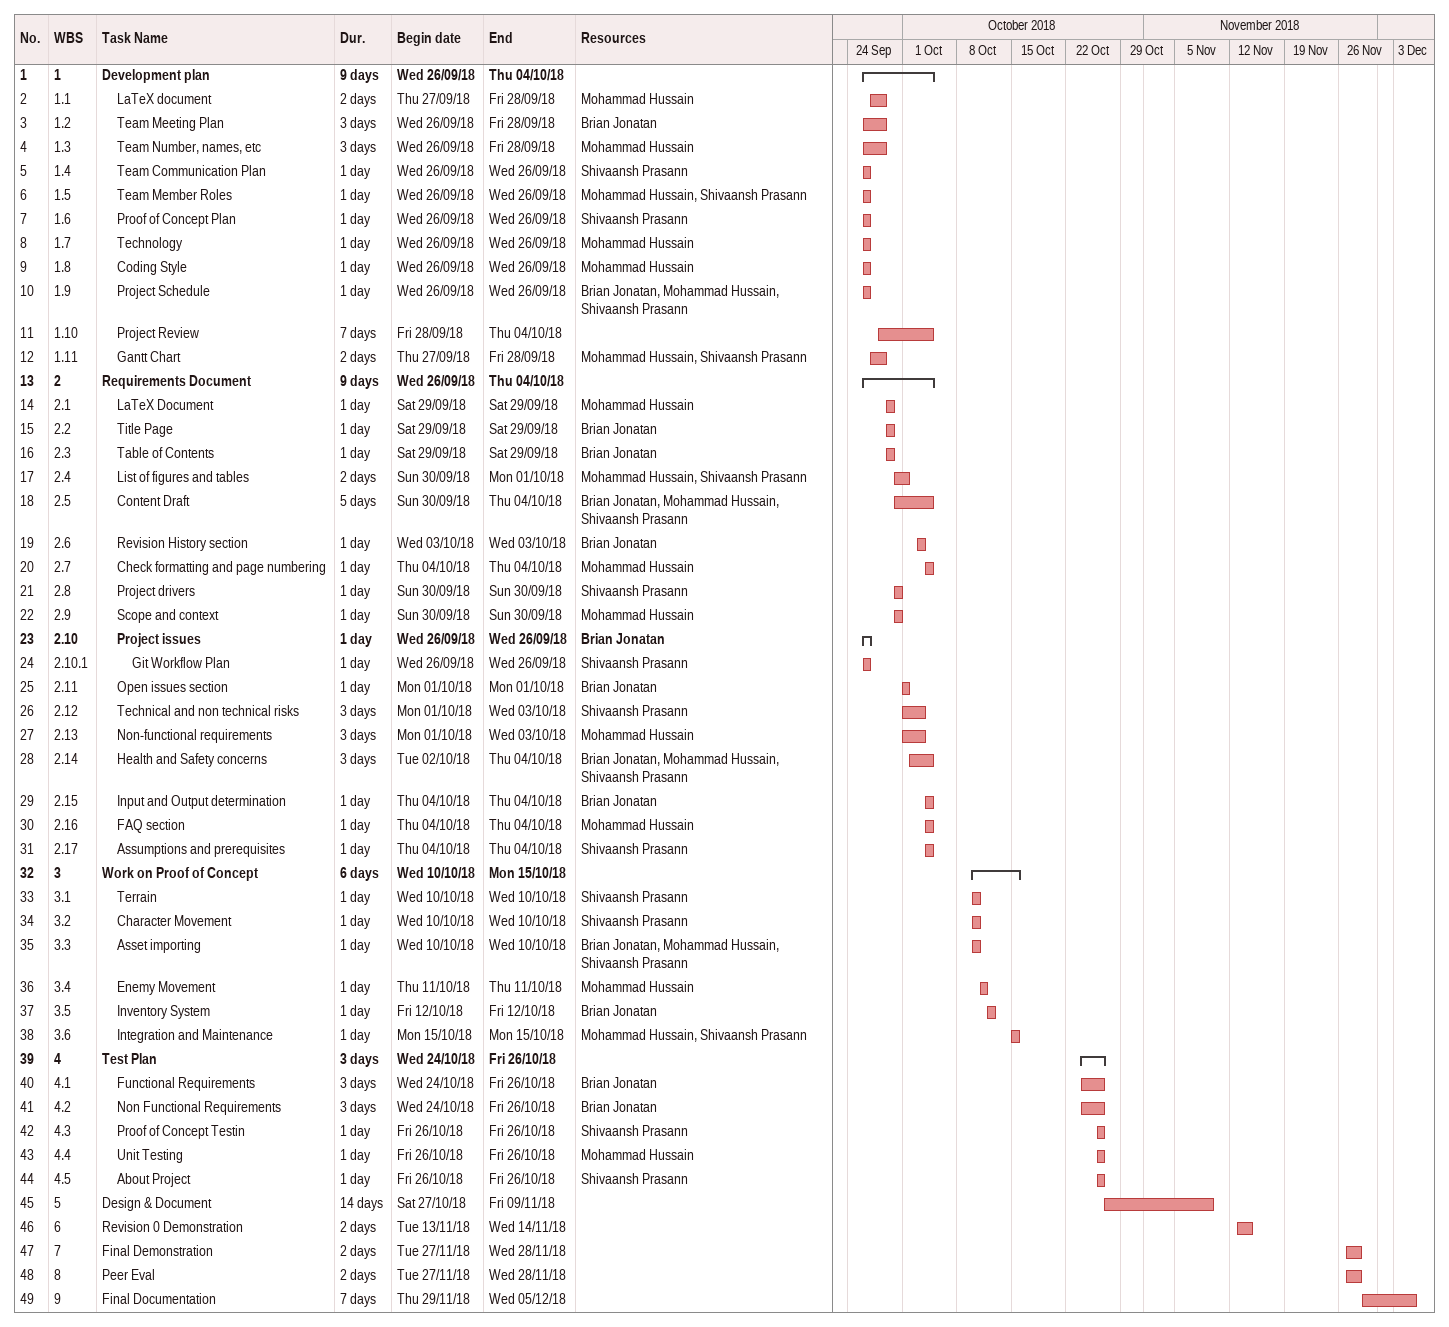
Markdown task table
| ID | WBS | Task | Duration | Start | Finish | Resources |
|---|---|---|---|---|---|---|
| 1 | 1 | **Development plan** | 9d | 2018-09-26 | 2018-10-04 |  |
| 2 | 1.1 | LaTeX document | 2d | 2018-09-27 | 2018-09-28 | Mohammad Hussain |
| 3 | 1.2 | Team Meeting Plan | 3d | 2018-09-26 | 2018-09-28 | Brian Jonatan |
| 4 | 1.3 | Team Number, names, etc | 3d | 2018-09-26 | 2018-09-28 | Mohammad Hussain |
| 5 | 1.4 | Team Communication Plan | 1d | 2018-09-26 | 2018-09-26 | Shivaansh Prasann |
| 6 | 1.5 | Team Member Roles | 1d | 2018-09-26 | 2018-09-26 | Mohammad Hussain, Shivaansh Prasann |
| 7 | 1.6 | Proof of Concept Plan | 1d | 2018-09-26 | 2018-09-26 | Shivaansh Prasann |
| 8 | 1.7 | Technology | 1d | 2018-09-26 | 2018-09-26 | Mohammad Hussain |
| 9 | 1.8 | Coding Style | 1d | 2018-09-26 | 2018-09-26 | Mohammad Hussain |
| 10 | 1.9 | Project Schedule | 1d | 2018-09-26 | 2018-09-26 | Brian Jonatan, Mohammad Hussain, Shivaansh Prasann |
| 11 | 1.10 | Project Review | 7d | 2018-09-28 | 2018-10-04 |  |
| 12 | 1.11 | Gantt Chart | 2d | 2018-09-27 | 2018-09-28 | Mohammad Hussain, Shivaansh Prasann |
| 13 | 2 | **Requirements Document** | 9d | 2018-09-26 | 2018-10-04 |  |
| 14 | 2.1 | LaTeX Document | 1d | 2018-09-29 | 2018-09-29 | Mohammad Hussain |
| 15 | 2.2 | Title Page | 1d | 2018-09-29 | 2018-09-29 | Brian Jonatan |
| 16 | 2.3 | Table of Contents | 1d | 2018-09-29 | 2018-09-29 | Brian Jonatan |
| 17 | 2.4 | List of figures and tables | 2d | 2018-09-30 | 2018-10-01 | Mohammad Hussain, Shivaansh Prasann |
| 18 | 2.5 | Content Draft | 5d | 2018-09-30 | 2018-10-04 | Brian Jonatan, Mohammad Hussain, Shivaansh Prasann |
| 19 | 2.6 | Revision History section | 1d | 2018-10-03 | 2018-10-03 | Brian Jonatan |
| 20 | 2.7 | Check formatting and page numbering | 1d | 2018-10-04 | 2018-10-04 | Mohammad Hussain |
| 21 | 2.8 | Project drivers | 1d | 2018-09-30 | 2018-09-30 | Shivaansh Prasann |
| 22 | 2.9 | Scope and context | 1d | 2018-09-30 | 2018-09-30 | Mohammad Hussain |
| 23 | 2.10 | **Project issues** | 1d | 2018-09-26 | 2018-09-26 | Brian Jonatan |
| 24 | 2.10.1 | Git Workflow Plan | 1d | 2018-09-26 | 2018-09-26 | Shivaansh Prasann |
| 25 | 2.11 | Open issues section | 1d | 2018-10-01 | 2018-10-01 | Brian Jonatan |
| 26 | 2.12 | Technical and non technical risks | 3d | 2018-10-01 | 2018-10-03 | Shivaansh Prasann |
| 27 | 2.13 | Non-functional requirements | 3d | 2018-10-01 | 2018-10-03 | Mohammad Hussain |
| 28 | 2.14 | Health and Safety concerns | 3d | 2018-10-02 | 2018-10-04 | Brian Jonatan, Mohammad Hussain, Shivaansh Prasann |
| 29 | 2.15 | Input and Output determination | 1d | 2018-10-04 | 2018-10-04 | Brian Jonatan |
| 30 | 2.16 | FAQ section | 1d | 2018-10-04 | 2018-10-04 | Mohammad Hussain |
| 31 | 2.17 | Assumptions and prerequisites | 1d | 2018-10-04 | 2018-10-04 | Shivaansh Prasann |
| 32 | 3 | **Work on Proof of Concept** | 6d | 2018-10-10 | 2018-10-15 |  |
| 33 | 3.1 | Terrain | 1d | 2018-10-10 | 2018-10-10 | Shivaansh Prasann |
| 34 | 3.2 | Character Movement | 1d | 2018-10-10 | 2018-10-10 | Shivaansh Prasann |
| 35 | 3.3 | Asset importing | 1d | 2018-10-10 | 2018-10-10 | Brian Jonatan, Mohammad Hussain, Shivaansh Prasann |
| 36 | 3.4 | Enemy Movement | 1d | 2018-10-11 | 2018-10-11 | Mohammad Hussain |
| 37 | 3.5 | Inventory System | 1d | 2018-10-12 | 2018-10-12 | Brian Jonatan |
| 38 | 3.6 | Integration and Maintenance | 1d | 2018-10-15 | 2018-10-15 | Mohammad Hussain, Shivaansh Prasann |
| 39 | 4 | **Test Plan** | 3d | 2018-10-24 | 2018-10-26 |  |
| 40 | 4.1 | Functional Requirements | 3d | 2018-10-24 | 2018-10-26 | Brian Jonatan |
| 41 | 4.2 | Non Functional Requirements | 3d | 2018-10-24 | 2018-10-26 | Brian Jonatan |
| 42 | 4.3 | Proof of Concept Testin | 1d | 2018-10-26 | 2018-10-26 | Shivaansh Prasann |
| 43 | 4.4 | Unit Testing | 1d | 2018-10-26 | 2018-10-26 | Mohammad Hussain |
| 44 | 4.5 | About Project | 1d | 2018-10-26 | 2018-10-26 | Shivaansh Prasann |
| 45 | 5 | Design & Document | 14d | 2018-10-27 | 2018-11-09 |  |
| 46 | 6 | Revision 0 Demonstration | 2d | 2018-11-13 | 2018-11-14 |  |
| 47 | 7 | Final Demonstration | 2d | 2018-11-27 | 2018-11-28 |  |
| 48 | 8 | Peer Eval | 2d | 2018-11-27 | 2018-11-28 |  |
| 49 | 9 | Final Documentation | 7d | 2018-11-29 | 2018-12-05 |  |
